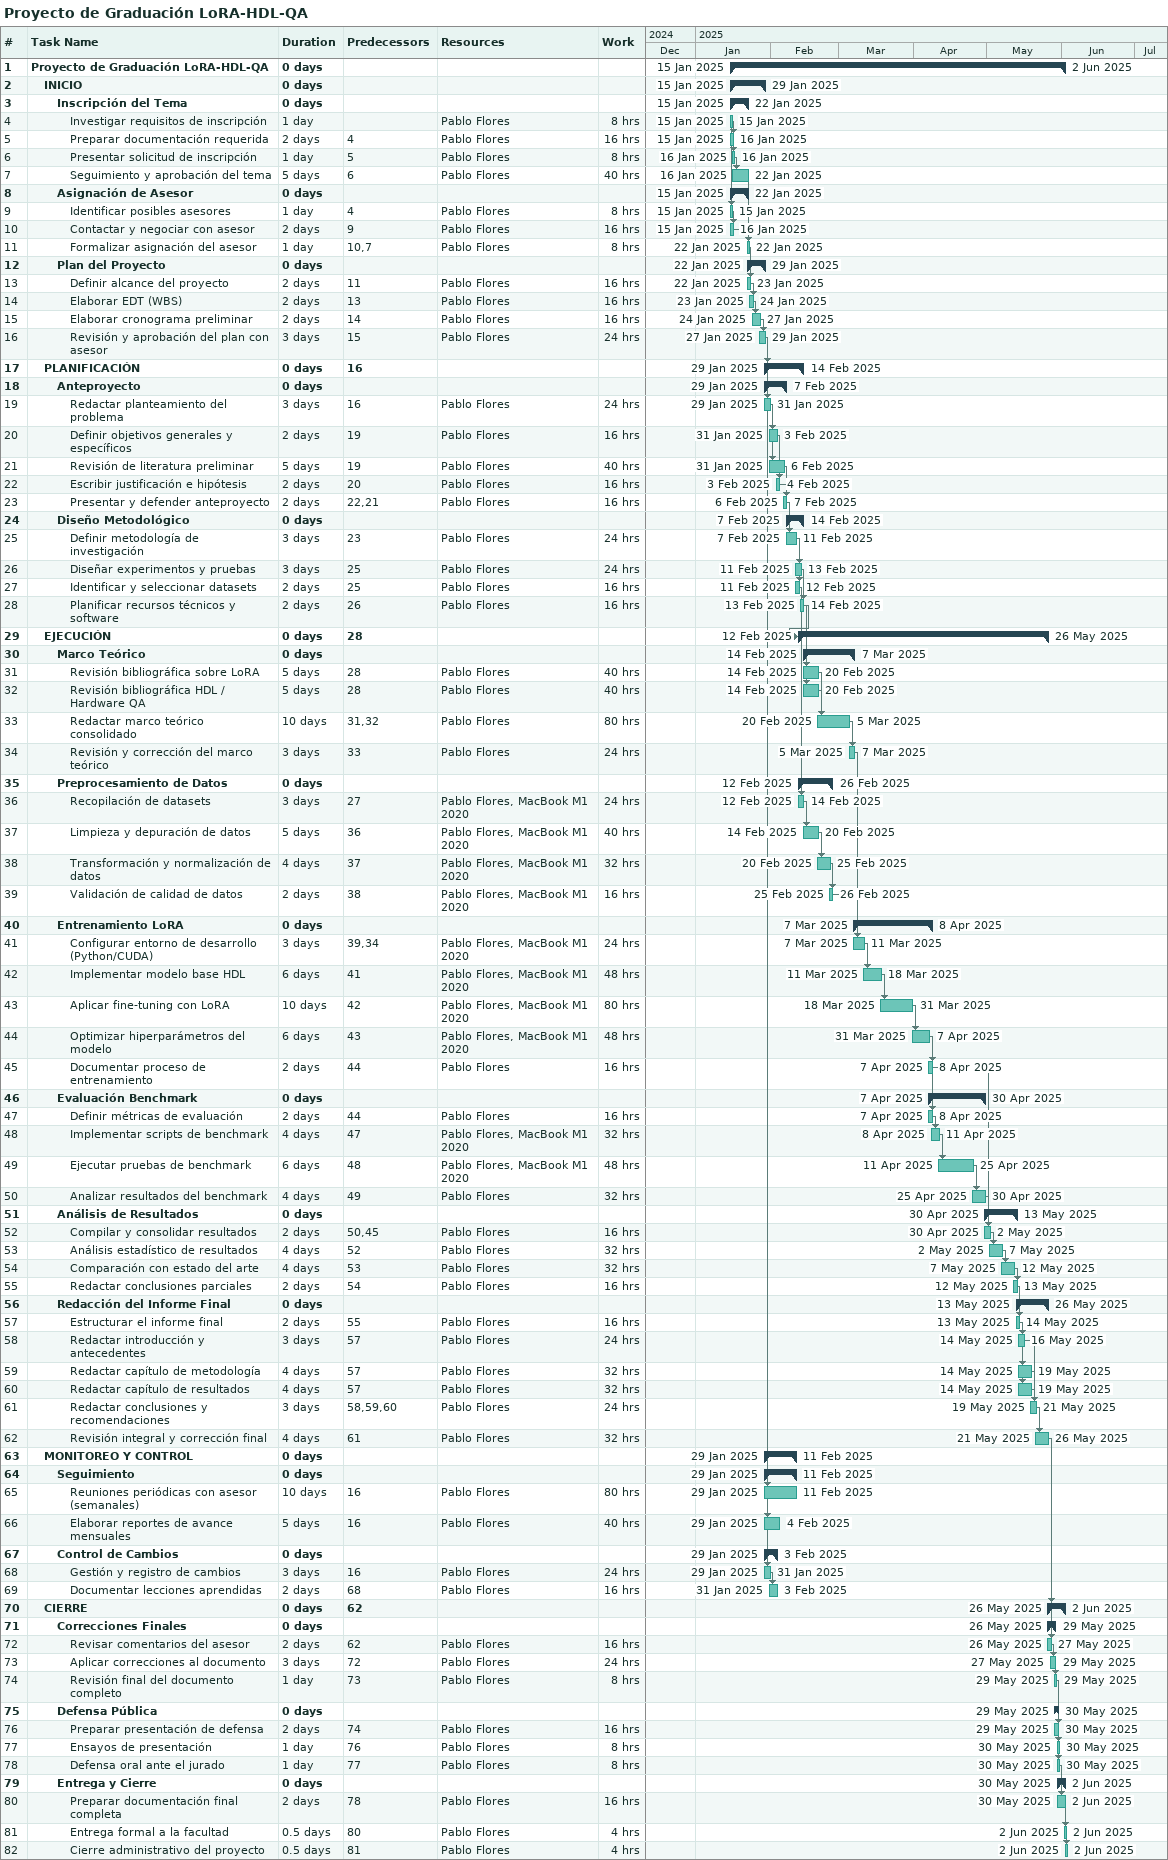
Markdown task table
Proyecto de Graduación LoRA-HDL-QA

| ID | Level | Task | Duration | Start | Finish | Predecessors | Resources | Work (h) |
|---|---|---|---|---|---|---|---|---|
| 1 | 1 | **Proyecto de Graduación LoRA-HDL-QA** | 0d | 2025-01-15 | 2025-06-02 |  |  |  |
| 2 | 2 | **INICIO** | 0d | 2025-01-15 | 2025-01-29 |  |  |  |
| 3 | 3 | **Inscripción del Tema** | 0d | 2025-01-15 | 2025-01-22 |  |  |  |
| 4 | 4 | Investigar requisitos de inscripción | 1d | 2025-01-15 | 2025-01-15 |  | Pablo Flores | 8 |
| 5 | 4 | Preparar documentación requerida | 2d | 2025-01-15 | 2025-01-16 | 4 | Pablo Flores | 16 |
| 6 | 4 | Presentar solicitud de inscripción | 1d | 2025-01-16 | 2025-01-16 | 5 | Pablo Flores | 8 |
| 7 | 4 | Seguimiento y aprobación del tema | 5d | 2025-01-16 | 2025-01-22 | 6 | Pablo Flores | 40 |
| 8 | 3 | **Asignación de Asesor** | 0d | 2025-01-15 | 2025-01-22 |  |  |  |
| 9 | 4 | Identificar posibles asesores | 1d | 2025-01-15 | 2025-01-15 | 4 | Pablo Flores | 8 |
| 10 | 4 | Contactar y negociar con asesor | 2d | 2025-01-15 | 2025-01-16 | 9 | Pablo Flores | 16 |
| 11 | 4 | Formalizar asignación del asesor | 1d | 2025-01-22 | 2025-01-22 | 10, 7 | Pablo Flores | 8 |
| 12 | 3 | **Plan del Proyecto** | 0d | 2025-01-22 | 2025-01-29 |  |  |  |
| 13 | 4 | Definir alcance del proyecto | 2d | 2025-01-22 | 2025-01-23 | 11 | Pablo Flores | 16 |
| 14 | 4 | Elaborar EDT (WBS) | 2d | 2025-01-23 | 2025-01-24 | 13 | Pablo Flores | 16 |
| 15 | 4 | Elaborar cronograma preliminar | 2d | 2025-01-24 | 2025-01-27 | 14 | Pablo Flores | 16 |
| 16 | 4 | Revisión y aprobación del plan con asesor | 3d | 2025-01-27 | 2025-01-29 | 15 | Pablo Flores | 24 |
| 17 | 2 | **PLANIFICACIÓN** | 0d | 2025-01-29 | 2025-02-14 | 16 |  |  |
| 18 | 3 | **Anteproyecto** | 0d | 2025-01-29 | 2025-02-07 |  |  |  |
| 19 | 4 | Redactar planteamiento del problema | 3d | 2025-01-29 | 2025-01-31 | 16 | Pablo Flores | 24 |
| 20 | 4 | Definir objetivos generales y específicos | 2d | 2025-01-31 | 2025-02-03 | 19 | Pablo Flores | 16 |
| 21 | 4 | Revisión de literatura preliminar | 5d | 2025-01-31 | 2025-02-06 | 19 | Pablo Flores | 40 |
| 22 | 4 | Escribir justificación e hipótesis | 2d | 2025-02-03 | 2025-02-04 | 20 | Pablo Flores | 16 |
| 23 | 4 | Presentar y defender anteproyecto | 2d | 2025-02-06 | 2025-02-07 | 22, 21 | Pablo Flores | 16 |
| 24 | 3 | **Diseño Metodológico** | 0d | 2025-02-07 | 2025-02-14 |  |  |  |
| 25 | 4 | Definir metodología de investigación | 3d | 2025-02-07 | 2025-02-11 | 23 | Pablo Flores | 24 |
| 26 | 4 | Diseñar experimentos y pruebas | 3d | 2025-02-11 | 2025-02-13 | 25 | Pablo Flores | 24 |
| 27 | 4 | Identificar y seleccionar datasets | 2d | 2025-02-11 | 2025-02-12 | 25 | Pablo Flores | 16 |
| 28 | 4 | Planificar recursos técnicos y software | 2d | 2025-02-13 | 2025-02-14 | 26 | Pablo Flores | 16 |
| 29 | 2 | **EJECUCIÓN** | 0d | 2025-02-12 | 2025-05-26 | 28 |  |  |
| 30 | 3 | **Marco Teórico** | 0d | 2025-02-14 | 2025-03-07 |  |  |  |
| 31 | 4 | Revisión bibliográfica sobre LoRA | 5d | 2025-02-14 | 2025-02-20 | 28 | Pablo Flores | 40 |
| 32 | 4 | Revisión bibliográfica HDL / Hardware QA | 5d | 2025-02-14 | 2025-02-20 | 28 | Pablo Flores | 40 |
| 33 | 4 | Redactar marco teórico consolidado | 10d | 2025-02-20 | 2025-03-05 | 31, 32 | Pablo Flores | 80 |
| 34 | 4 | Revisión y corrección del marco teórico | 3d | 2025-03-05 | 2025-03-07 | 33 | Pablo Flores | 24 |
| 35 | 3 | **Preprocesamiento de Datos** | 0d | 2025-02-12 | 2025-02-26 |  |  |  |
| 36 | 4 | Recopilación de datasets | 3d | 2025-02-12 | 2025-02-14 | 27 | Pablo Flores, MacBook M1 2020 | 24 |
| 37 | 4 | Limpieza y depuración de datos | 5d | 2025-02-14 | 2025-02-20 | 36 | Pablo Flores, MacBook M1 2020 | 40 |
| 38 | 4 | Transformación y normalización de datos | 4d | 2025-02-20 | 2025-02-25 | 37 | Pablo Flores, MacBook M1 2020 | 32 |
| 39 | 4 | Validación de calidad de datos | 2d | 2025-02-25 | 2025-02-26 | 38 | Pablo Flores, MacBook M1 2020 | 16 |
| 40 | 3 | **Entrenamiento LoRA** | 0d | 2025-03-07 | 2025-04-08 |  |  |  |
| 41 | 4 | Configurar entorno de desarrollo (Python/CUDA) | 3d | 2025-03-07 | 2025-03-11 | 39, 34 | Pablo Flores, MacBook M1 2020 | 24 |
| 42 | 4 | Implementar modelo base HDL | 6d | 2025-03-11 | 2025-03-18 | 41 | Pablo Flores, MacBook M1 2020 | 48 |
| 43 | 4 | Aplicar fine-tuning con LoRA | 10d | 2025-03-18 | 2025-03-31 | 42 | Pablo Flores, MacBook M1 2020 | 80 |
| 44 | 4 | Optimizar hiperparámetros del modelo | 6d | 2025-03-31 | 2025-04-07 | 43 | Pablo Flores, MacBook M1 2020 | 48 |
| 45 | 4 | Documentar proceso de entrenamiento | 2d | 2025-04-07 | 2025-04-08 | 44 | Pablo Flores | 16 |
| 46 | 3 | **Evaluación Benchmark** | 0d | 2025-04-07 | 2025-04-30 |  |  |  |
| 47 | 4 | Definir métricas de evaluación | 2d | 2025-04-07 | 2025-04-08 | 44 | Pablo Flores | 16 |
| 48 | 4 | Implementar scripts de benchmark | 4d | 2025-04-08 | 2025-04-11 | 47 | Pablo Flores, MacBook M1 2020 | 32 |
| 49 | 4 | Ejecutar pruebas de benchmark | 6d | 2025-04-11 | 2025-04-25 | 48 | Pablo Flores, MacBook M1 2020 | 48 |
| 50 | 4 | Analizar resultados del benchmark | 4d | 2025-04-25 | 2025-04-30 | 49 | Pablo Flores | 32 |
| 51 | 3 | **Análisis de Resultados** | 0d | 2025-04-30 | 2025-05-13 |  |  |  |
| 52 | 4 | Compilar y consolidar resultados | 2d | 2025-04-30 | 2025-05-02 | 50, 45 | Pablo Flores | 16 |
| 53 | 4 | Análisis estadístico de resultados | 4d | 2025-05-02 | 2025-05-07 | 52 | Pablo Flores | 32 |
| 54 | 4 | Comparación con estado del arte | 4d | 2025-05-07 | 2025-05-12 | 53 | Pablo Flores | 32 |
| 55 | 4 | Redactar conclusiones parciales | 2d | 2025-05-12 | 2025-05-13 | 54 | Pablo Flores | 16 |
| 56 | 3 | **Redacción del Informe Final** | 0d | 2025-05-13 | 2025-05-26 |  |  |  |
| 57 | 4 | Estructurar el informe final | 2d | 2025-05-13 | 2025-05-14 | 55 | Pablo Flores | 16 |
| 58 | 4 | Redactar introducción y antecedentes | 3d | 2025-05-14 | 2025-05-16 | 57 | Pablo Flores | 24 |
| 59 | 4 | Redactar capítulo de metodología | 4d | 2025-05-14 | 2025-05-19 | 57 | Pablo Flores | 32 |
| 60 | 4 | Redactar capítulo de resultados | 4d | 2025-05-14 | 2025-05-19 | 57 | Pablo Flores | 32 |
| 61 | 4 | Redactar conclusiones y recomendaciones | 3d | 2025-05-19 | 2025-05-21 | 58, 59, 60 | Pablo Flores | 24 |
| 62 | 4 | Revisión integral y corrección final | 4d | 2025-05-21 | 2025-05-26 | 61 | Pablo Flores | 32 |
| 63 | 2 | **MONITOREO Y CONTROL** | 0d | 2025-01-29 | 2025-02-11 |  |  |  |
| 64 | 3 | **Seguimiento** | 0d | 2025-01-29 | 2025-02-11 |  |  |  |
| 65 | 4 | Reuniones periódicas con asesor (semanales) | 10d | 2025-01-29 | 2025-02-11 | 16 | Pablo Flores | 80 |
| 66 | 4 | Elaborar reportes de avance mensuales | 5d | 2025-01-29 | 2025-02-04 | 16 | Pablo Flores | 40 |
| 67 | 3 | **Control de Cambios** | 0d | 2025-01-29 | 2025-02-03 |  |  |  |
| 68 | 4 | Gestión y registro de cambios | 3d | 2025-01-29 | 2025-01-31 | 16 | Pablo Flores | 24 |
| 69 | 4 | Documentar lecciones aprendidas | 2d | 2025-01-31 | 2025-02-03 | 68 | Pablo Flores | 16 |
| 70 | 2 | **CIERRE** | 0d | 2025-05-26 | 2025-06-02 | 62 |  |  |
| 71 | 3 | **Correcciones Finales** | 0d | 2025-05-26 | 2025-05-29 |  |  |  |
| 72 | 4 | Revisar comentarios del asesor | 2d | 2025-05-26 | 2025-05-27 | 62 | Pablo Flores | 16 |
| 73 | 4 | Aplicar correcciones al documento | 3d | 2025-05-27 | 2025-05-29 | 72 | Pablo Flores | 24 |
| 74 | 4 | Revisión final del documento completo | 1d | 2025-05-29 | 2025-05-29 | 73 | Pablo Flores | 8 |
| 75 | 3 | **Defensa Pública** | 0d | 2025-05-29 | 2025-05-30 |  |  |  |
| 76 | 4 | Preparar presentación de defensa | 2d | 2025-05-29 | 2025-05-30 | 74 | Pablo Flores | 16 |
| 77 | 4 | Ensayos de presentación | 1d | 2025-05-30 | 2025-05-30 | 76 | Pablo Flores | 8 |
| 78 | 4 | Defensa oral ante el jurado | 1d | 2025-05-30 | 2025-05-30 | 77 | Pablo Flores | 8 |
| 79 | 3 | **Entrega y Cierre** | 0d | 2025-05-30 | 2025-06-02 |  |  |  |
| 80 | 4 | Preparar documentación final completa | 2d | 2025-05-30 | 2025-06-02 | 78 | Pablo Flores | 16 |
| 81 | 4 | Entrega formal a la facultad | 0.5d | 2025-06-02 | 2025-06-02 | 80 | Pablo Flores | 4 |
| 82 | 4 | Cierre administrativo del proyecto | 0.5d | 2025-06-02 | 2025-06-02 | 81 | Pablo Flores | 4 |
